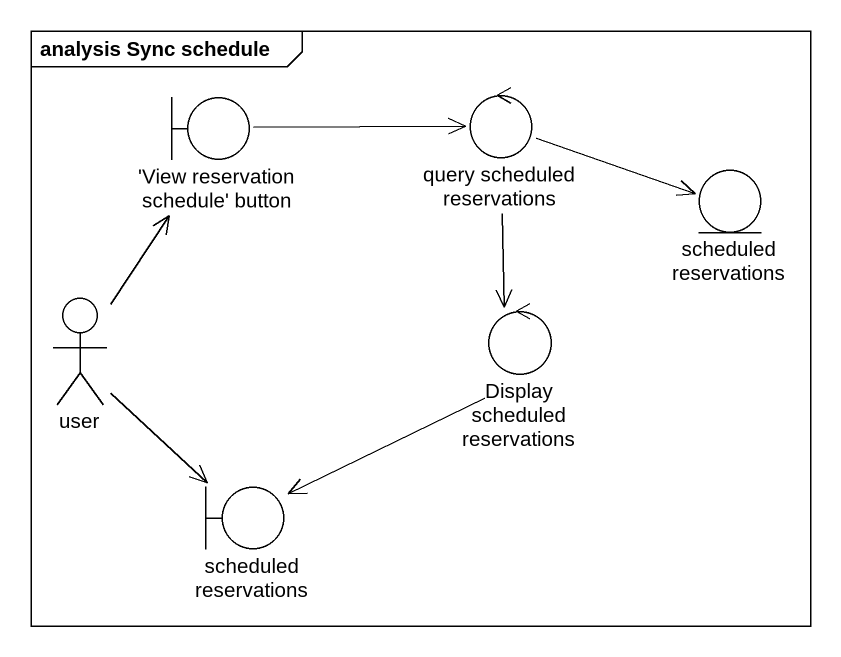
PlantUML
@startuml
mainframe analysis Sync schedule
boundary "'View reservation schedule' button" as View_reservation_schedule
control "query scheduled reservations" as query_scheduled_reservations
entity "scheduled reservations" as scheduled_reservations
actor user
control "Display scheduled reservations" as Display_scheduled
boundary "scheduled reservations" as scheduled_reservations_2
View_reservation_schedule -right-> query_scheduled_reservations
query_scheduled_reservations -right-> scheduled_reservations
query_scheduled_reservations --> Display_scheduled
user -up-> View_reservation_schedule
user --> scheduled_reservations_2
Display_scheduled --> scheduled_reservations_2
@enduml
